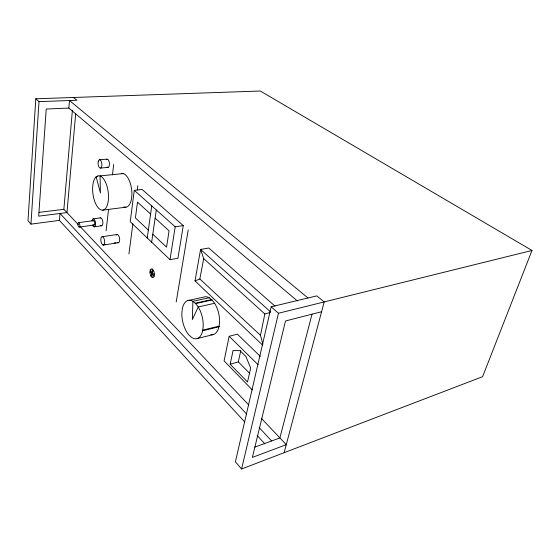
<?xml version="1.0" encoding="UTF-8"?>
<svg xmlns="http://www.w3.org/2000/svg" width="560" height="560" viewBox="0 0 560 560"><rect width="100%" height="100%" fill="white"/><g stroke="black" fill="none" stroke-linecap="round" stroke-linejoin="round"><path stroke-width="0.84" d="M284.13 452.69L324.191 301.924L316.771 295.876L271.194 306.803L235.396 461.79L241.584 468.986L482.608 376.677L532 250.46L260.288 91.014L35.798 98.791L28 220.717L30.94 224.133L59.423 220.388L244.727 421.953M30.94 224.133L39.018 101.633L35.798 98.791M149.954 272.125L150.234 270.193A4.375 2.114 79.6 0 1 152.145 269.066L153.265 270.179A4.375 2.114 79.6 0 1 154.399 274.372L154.112 276.311A4.375 2.114 79.6 0 1 152.194 277.41L151.081 276.283A4.375 2.114 79.6 0 1 149.954 272.125L154.399 274.372M59.423 220.388L60.011 213.465L246.666 414.12M297.458 301.028L68.845 108.066L69.482 100.513L307.972 297.983M78.358 224.651L63.868 209.321L72.401 110.173M75.677 113.813L66.962 212.59L38.675 216.153L46.228 109.039L68.845 108.066M106.085 230.839L108.542 209.293M112.483 174.832L113.666 164.486M202.664 330.785L203.203 326.263A19.621 10.045 77.5 0 0 198.24 306.964L195.664 303.576L192.892 301.315A19.621 10.045 77.5 0 0 182.329 308.686L181.853 313.096A19.621 10.045 77.5 0 0 189.077 335.174L191.786 337.547A19.621 10.045 77.5 0 0 202.664 330.785L218.988 326.76L219.114 326.158L202.741 330.127M134.281 190.337L130.228 221.739L170.002 259.672L177.947 258.258L183.267 225.603L142.086 189.441L134.281 190.337L175.196 226.814L183.267 225.603M128.919 253.974L132.874 223.734M137.277 190.043L137.844 185.724M147.238 237.965L151.76 205.926M151.655 242.172L156.303 209.972M170.002 259.672L175.196 226.814M176.218 301.903L188.209 229.943M262.682 345.177L195.013 280.924L200.571 249.445L208.796 248.017L275.044 306.18M195.013 280.924L199.843 278.971L203.7 258.587L200.571 249.445L270.424 311.724M262.878 344.169L260.47 335.307L264.831 313.971L203.7 258.587M260.302 356.377L237.384 334.173L229.166 336.287L224.084 360.878L252.336 389.956M230.167 364.21L233.079 350.448L240.037 350.7L245.903 356.503L250.677 368.039L247.52 381.99L230.167 364.21L238.322 361.9L249.739 373.422M238.322 361.9L240.765 350.63M241.584 468.986L278.474 313.243L271.194 306.803M312.053 314.048L279.881 437.934L254.87 447.118M151.081 276.283L153.265 270.179M264.831 313.971L270.291 312.515M321.587 311.724L285.502 320.985L252.364 457.415L286.258 444.668L261.289 418.25M197.204 338.597L213.395 334.509M278.474 313.243L532 250.46M214.613 303.289L198.24 306.964L192.332 319.557L192.892 301.315L209.202 297.752L212.016 299.964L214.613 303.289A19.341 10.22 77.3 0 1 219.562 322.294L218.988 326.76A19.341 10.22 77.3 0 1 210.707 334.656M195.258 303.247L211.617 299.572L212.016 299.964L195.664 303.576M187.488 300.636L203.721 297.115A19.341 10.22 77.3 0 1 209.202 297.752M102.627 244.79L102.837 244.951A4.214 1.848 81 0 0 104.552 240.415A4.214 1.848 81 0 0 101.444 237.167A4.214 1.848 81 0 0 101.857 243.929L102.627 244.79L105.119 244.405M114.24 242.977L115.899 242.725M103.334 245.063L118.279 242.732M102.158 236.726L117.117 234.493M94.311 226.807L101.605 225.785M79.191 227.073A2.233 0.931 81.5 0 0 79.52 223.671A2.233 0.931 81.5 0 0 77.91 223.846A2.233 0.931 81.5 0 0 79.191 227.073L94.052 225.008M93.177 218.841L100.485 217.861M78.554 222.649L93.436 220.64M102.858 210.126L125.958 207.179M39.109 212.366L63.868 209.321M97.86 176.589L96.145 176.764A17.367 7.686 82.5 0 0 95.865 204.12A17.367 7.686 82.5 0 0 108.199 201.397A17.367 7.686 82.5 0 0 100.051 175.896L98.007 175.742L96.145 176.764L100.436 192.955L100.051 175.896L123.354 173.579A17.038 7.945 82.6 0 1 131.901 193.305A17.038 7.945 82.6 0 1 123.851 206.892M100.562 168.084L108.094 167.384M99.393 159.789L106.932 159.138M39.018 101.633L76.874 100.24L73.493 97.482M121.247 173.439L123.354 173.579M150.612 214.06L137.494 202.153L135.415 217.931L148.351 230.076M155.127 218.148L169.078 230.811L166.551 247.149L152.796 234.248M199.843 278.971L260.47 335.307M229.166 336.287L258.153 364.812M80.157 226.555L248.696 404.922M259.147 427.539L271.635 440.958M257.159 435.47L264.852 443.842M150.234 270.193L154.112 276.311M152.145 269.066L152.194 277.41M106.477 159.404A4.165 1.883 83.5 0 1 109.424 163.345A4.165 1.883 83.5 0 1 107.093 167.048M116.256 235.123A4.158 1.89 81 0 1 119.504 237.937A4.158 1.89 81 0 1 117.768 242.62M91.966 221.011A4.025 1.743 81.6 0 1 94.43 219.646A4.025 1.743 81.6 0 1 95.298 225.75A4.025 1.743 81.6 0 1 92.533 224.98M93.002 220.99A2.212 0.959 81.6 0 1 94.276 221.333A2.212 0.959 81.6 0 1 94.675 224.147A2.212 0.959 81.6 0 1 93.541 224.77M100.058 218.057A3.997 1.757 81.6 0 1 102.865 222.138A3.997 1.757 81.6 0 1 100.66 225.344M98.287 161.308A4.193 1.862 83.4 0 0 100.072 168.056A4.193 1.862 83.4 0 0 101.598 162.442A4.193 1.862 83.4 0 0 98.287 161.308"/></g></svg>
